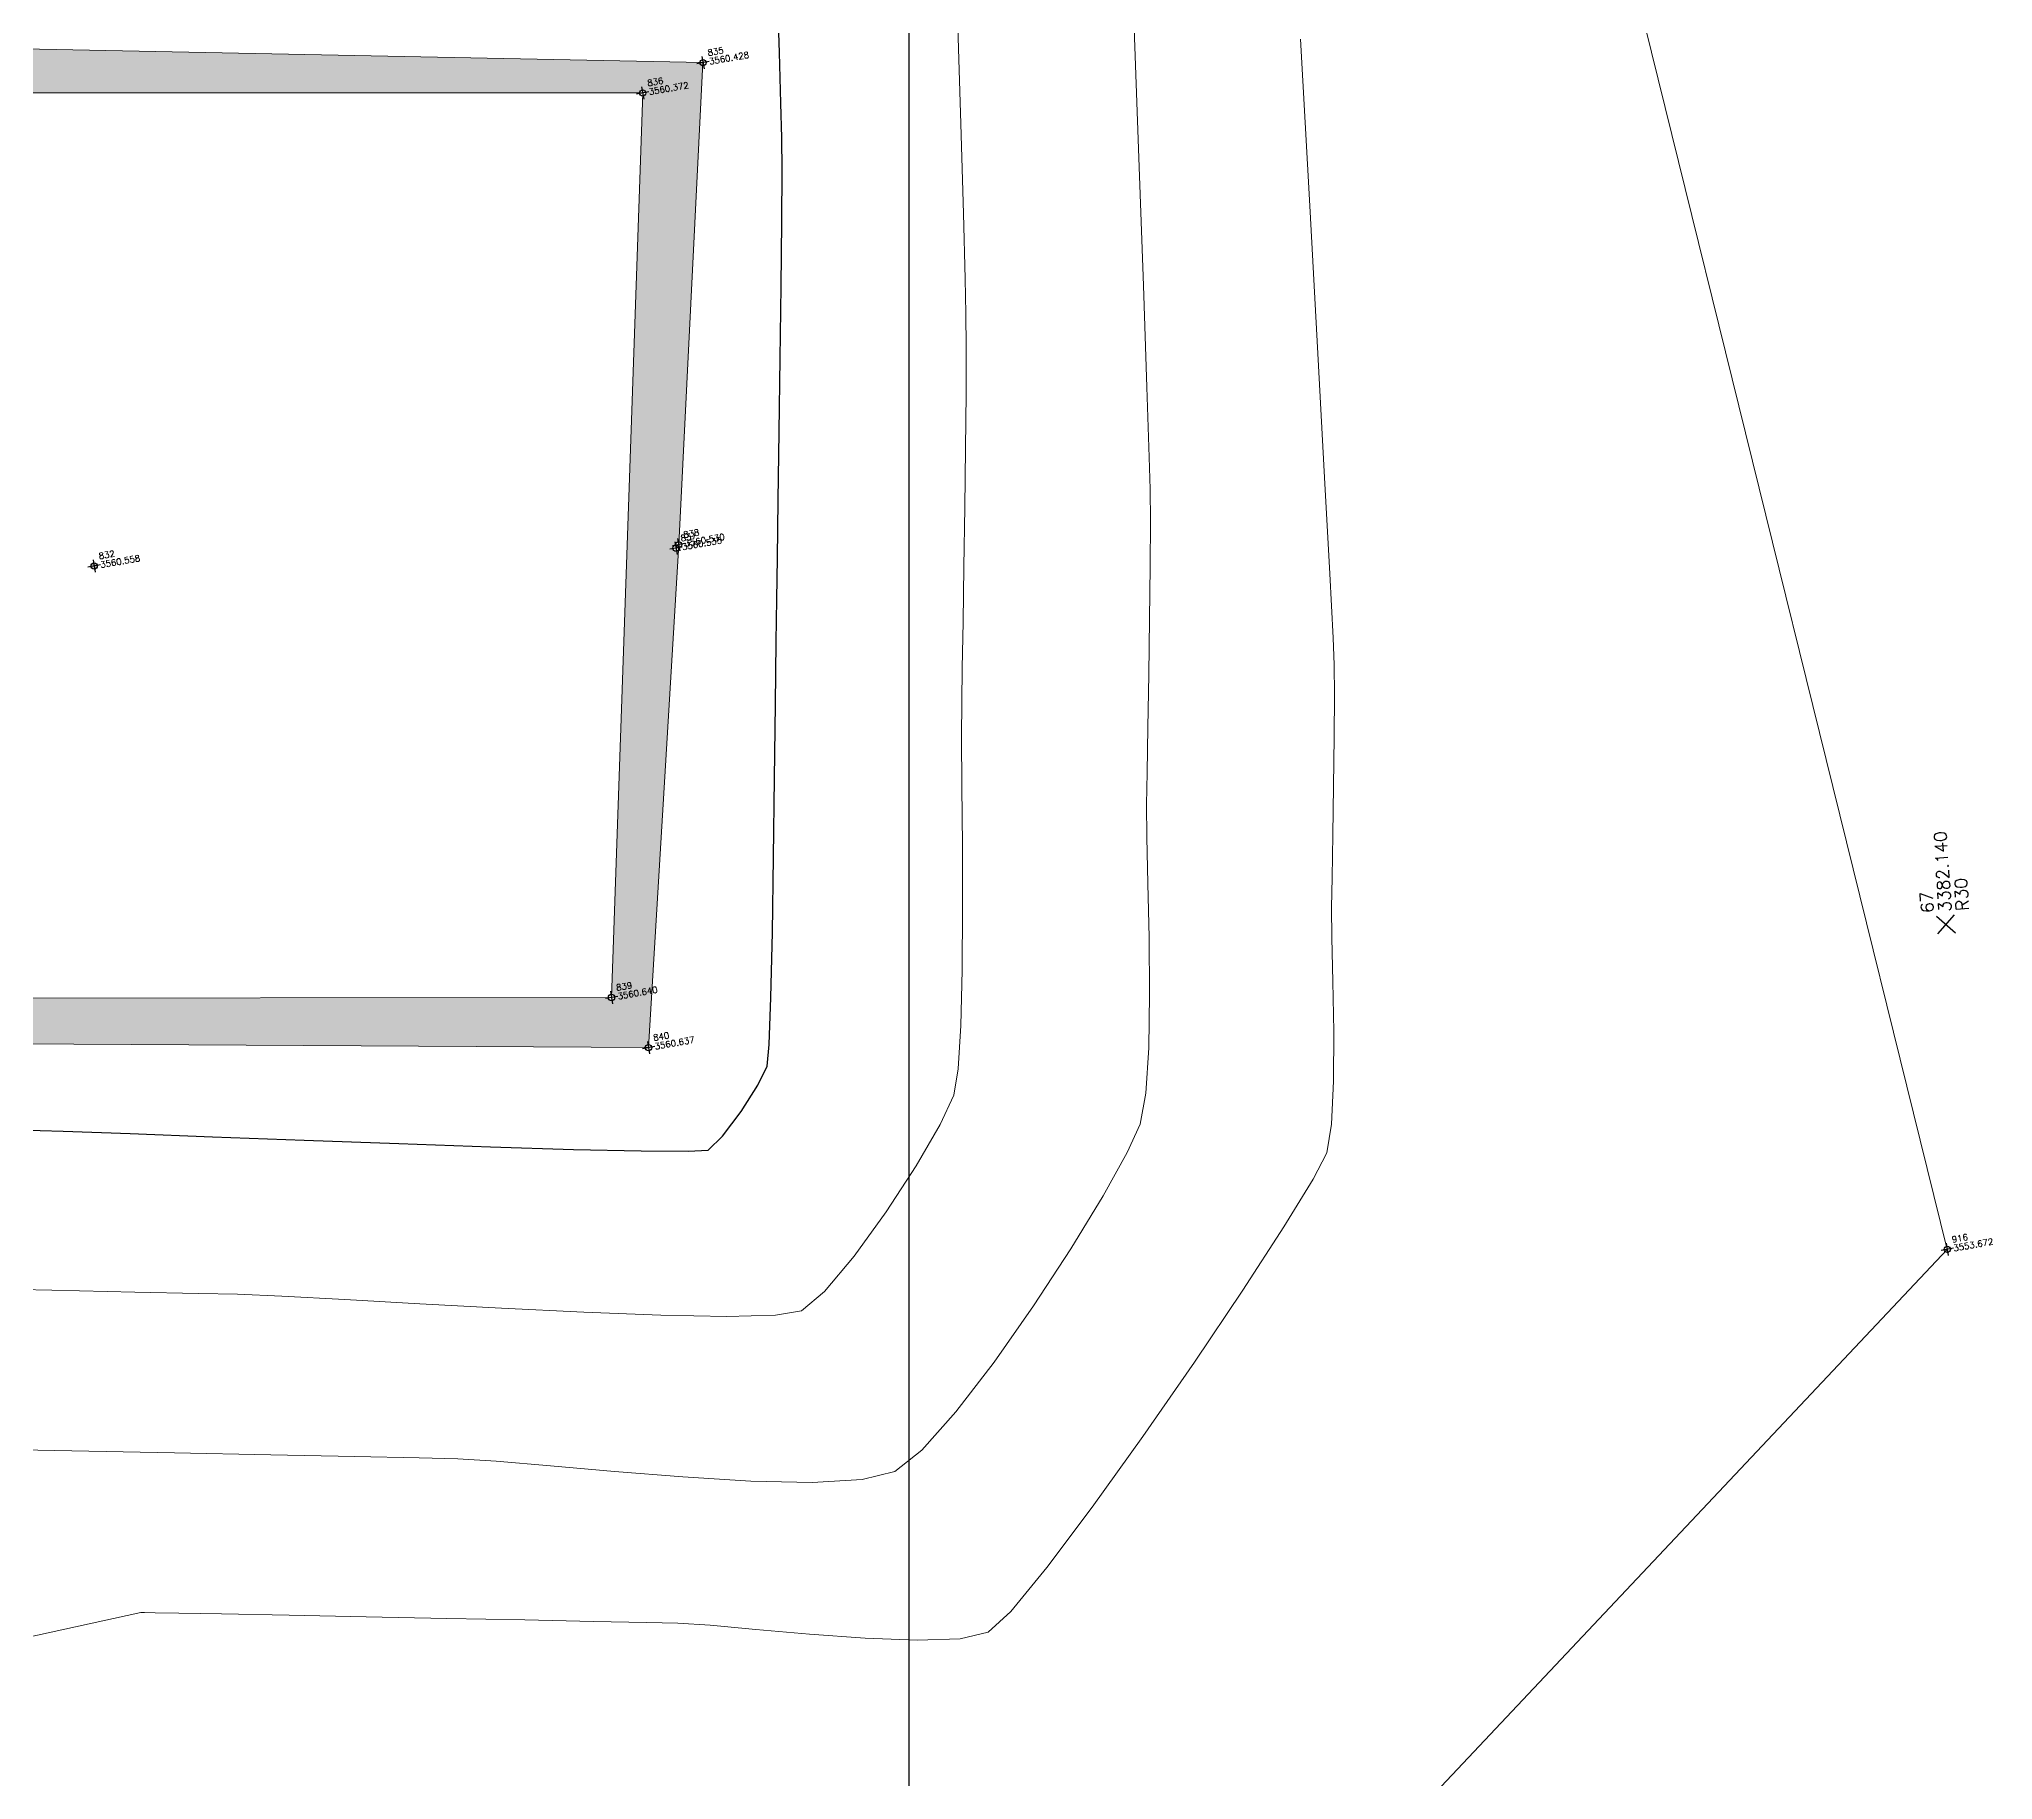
# Model space of a CAD drawing. Header units: millimetres. Extents: x 736950 to 740938, y 8500595 to 8502163.
# Drawn here: x 738286.14 to 738317.27, y 8501155.41 to 8501183.13 of the extents above; entities that cross this region are included whole.
import ezdxf

# ---------------------------------------------------------------- set-up
doc = ezdxf.new("R2010")
doc.units = ezdxf.units.MM
for name, color, linetype, lineweight in [('CONT-MJR', 80, 'Continuous', 30), ('CONT-MNR', 96, 'Continuous', 15), ('otros', 4, 'Continuous', 5), ('pista', 251, 'Continuous', 5)]:
    doc.layers.add(name, color=color, linetype=linetype, lineweight=lineweight)
doc.layers.add('Cuadricula Coordenadas', color=5, linetype='Continuous')
doc.styles.add('5mm', font='arial.ttf', dxfattribs={"height": 3})
doc.styles.get("Standard").update_dxf_attribs({"font": 'simplex.shx'})

msp = doc.modelspace()

# ---------------------------------------------------------------- hatches: boundary and pattern name
at = {"layer": 'pista'}
h = msp.add_hatch(dxfattribs=at)
h.set_pattern_fill('AR-CONC', color=256, scale=0.1, angle=9.94991650582834, style=0)
h.set_pattern_definition([(59.94991650582833, (1479841.21072825, -18.49207214638591), (0.7173147616177996, 0.06212513786334364), [0.07500000000000001, -0.8250000000000001]), (4.949916505828331, (1479841.21072825, -18.49207214638591), (-0.2666336227691331, 0.7169040729334506), [0.06, -0.66]), (110.4013165058283, (1479841.270504478, -18.48689504899085), (0.4506817424667108, 0.7790288530571421), [0.06374018999999999, -0.7011421119999998]), (56.13411650582835, (1479841.176170796, -18.29508031532168), (1.07978843215245, 0.02137619624183779), [0.1124999999999999, -1.237499999999998]), (106.5855165058283, (1479841.266153166, -18.29329902119935), (0.752289432321798, 1.120964142855684), [0.09561028799999993, -1.051712999999999]), (1.134116505828333, (1479841.176170796, -18.29508031532168), (0.7522885572049924, 1.12096473051034), [0.09000000000000001, -0.9900000000000001]), (30.94991650582834, (1479841.283306076, -18.32704954408109), (0.6574964912282043, -0.293425227292985), [0.07500000000000001, -0.8250000000000001]), (335.9499165058284, (1479841.283306076, -18.32704954408109), (0.1143589702920628, 0.7562849757157031), [0.06, -0.66]), (81.40131650582836, (1479841.338097435, -18.35150168277323), (0.7718558160208798, 0.4628591428967336), [0.06374019000000002, -0.701142112]), (47.44991650582834, (1479841.21072825, -18.49207214638591), (-0.04554285905854174, 0.3299879209740469), [0, -0.652, 0, -0.67, 0, -0.6625000000000001]), (17.44991650582834, (1479841.21072825, -18.49207214638591), (0.1909634295804004, 0.4339344980096552), [0, -0.3819999999999997, 0, -0.6369999999999993, 0, -0.2524999999999997]), (337.4499165058283, (1479840.991082356, -18.53060370869935), (0.5296904964497462, 0.07002209344786473), [0, -0.25, 0, -0.7799999999999999, 0, -1.035]), (327.4499165058284, (1479840.892586439, -18.5478824339807), (0.557117696670718, 0.1993664657265957), [0, -0.325, 0, -0.518, 0, -0.735])])
h.paths.add_polyline_path([(738284.6109174069, 8501183.004179971, -0.9073771424439933), (738284.5116798828, 8501182.996562041, -0.03778766445812268), (738284.5109405869, 8501183.004072499), (738283.9333681524, 8501182.991028674, -0.9271765226165122), (738283.8341329398, 8501182.981260404, -0.4520928505703445), (738283.8810775533, 8501183.039846687), (738283.8679425054, 8501183.324673828, -0.3773223890139547), (738283.8163912022, 8501183.365981381, -0.04908626364817738), (738283.8156518487, 8501183.37574709), (738278.1869456196, 8501183.502576469, -0.3520052857541533), (738278.1456318415, 8501183.45549268), (738278.199094187, 8501183.150735116), (738277.4170427516, 8501183.14276122, -0.9214353480249982), (738277.3177973921, 8501183.133612076, -0.04261868429522234), (738277.3170456205, 8501183.142087081), (738265.2672022469, 8501183.102476913, -0.4419614307767507), (738265.2126830742, 8501183.052517228), (738264.5283384793, 8501175.512392357, -0.3387931184679318), (738264.573066995, 8501175.471236393, -0.486849289423172), (738264.5204300327, 8501175.412712015), (738263.9663195601, 8501167.256389134, -0.3451262395650665), (738264.0121785146, 8501167.215143483, -0.04425578873648772), (738264.0129302924, 8501167.206341675), (738283.8916427856, 8501167.141757363, -0.915239575133387), (738283.9908904801, 8501167.150234282, -0.04496924407020542), (738283.9916415926, 8501167.141290067), (738295.7992891411, 8501167.069297355, -0.4300424214539171), (738295.8522782363, 8501167.11890302), (738296.3239514121, 8501174.992234437, -0.6409474183817956), (738296.236077379, 8501175.015344504, -0.4321254672563369), (738296.2796926561, 8501175.073665585, -0.4697793551392366), (738296.3317547692, 8501175.13035607), (738296.7141564585, 8501182.706887847, -0.3500025761121859), (738296.6674288851, 8501182.74818492, -0.04856033147103091), (738296.6666872777, 8501182.757845715)])
h.paths.add_polyline_path([(738284.2121058892, 8501182.285098463, -0.04350558478775747), (738284.2128579292, 8501182.276446406), (738295.7057329573, 8501182.273528745, -0.9166164813304881), (738295.804980914, 8501182.282155417, -0.4765612545738888), (738295.7540117699, 8501182.223545687), (738295.2612373917, 8501167.917061849, -0.3544984908520335), (738295.3087641643, 8501167.875730846, -1), (738295.2102682475, 8501167.858452119, -0.04316440457768513), (738295.2095162367, 8501167.867036069), (738284.1152893563, 8501167.854740407, -0.9172433347064233), (738284.0160414288, 8501167.846045628, -0.04539249501870081), (738284.0152909028, 8501167.855074318), (738264.6757459088, 8501168.005667042, -0.9131570402632543), (738264.5764994661, 8501167.997417007, -0.4865015188276046), (738264.6290803201, 8501168.055945164), (738265.1166263304, 8501175.353828063, -0.3454409408108431), (738265.0707112678, 8501175.395077493, -0.5113582602255807), (738265.1272489687, 8501175.4531826), (738266.1254460074, 8501182.226612043, -0.3233129798814942), (738266.0834877916, 8501182.267438421, -1), (738266.1819837082, 8501182.284717148, -0.04281453786618431), (738266.1827355929, 8501182.276203044), (738278.1835035697, 8501182.306267085, -0.917886571851021), (738278.2827513712, 8501182.315031707, -0.04470652183772439), (738278.2835027758, 8501182.30613993), (738284.1128585679, 8501182.276711512, -0.9144132667023064)], flags=16)
h.paths.add_polyline_path([(738287.0671782555, 8501174.749070477, -1), (738286.9686823388, 8501174.73179175, -1)], flags=0)

# ---------------------------------------------------------------- linework, layer by layer
at = {"linetype": 'Continuous'}
for p, q in [((738316.3670665462, 8501169.1638884), (738316.6671602901, 8501168.89951097)), ((738316.6493021315, 8501169.181746557), (738316.3849247046, 8501168.881652815))]:
    msp.add_line(p, q, dxfattribs=at)
at = {"linetype": 'Continuous', "extrusion": (-0.172787269436437, 0.9849591664230046, 0)}
for points, elevation in [([(-2196088.374162654, 0), (-2196088.174162654, 0)], 8245749.608062788), ([(-2196087.344162655, 0), (-2196087.144162655, 0)], 8245749.298062788), ([(-2196086.613162655, 0), (-2196086.413162654, 0)], 8245742.066062787), ([(-2196086.666162655, 0), (-2196086.466162654, 0)], 8245742.114062787), ([(-2196077.436162655, 0), (-2196077.236162656, 0)], 8245743.388062787), ([(-2196084.366162655, 0), (-2196084.166162654, 0)], 8245735.194062788), ([(-2196084.809162655, 0), (-2196084.609162654, 0)], 8245734.306062788), ([(-2196104.631162654, 0), (-2196104.431162655, 0)], 8245727.566062789)]:
    msp.add_lwpolyline(points, dxfattribs=dict(at, elevation=elevation))
at = {"linetype": 'Continuous', "extrusion": (0.9849591664230046, 0.172787269436437, 0)}
for points, elevation in [([(8245749.708062787, 0), (8245749.508062787, 0)], 2196088.274162654), ([(8245749.398062784, 0), (8245749.198062786, 0)], 2196087.244162655), ([(8245742.166062788, 0), (8245741.966062789, 0)], 2196086.513162654), ([(8245742.214062789, 0), (8245742.014062789, 0)], 2196086.566162654), ([(8245743.488062787, 0), (8245743.288062788, 0)], 2196077.336162655), ([(8245735.294062789, 0), (8245735.094062789, 0)], 2196084.266162655), ([(8245734.406062787, 0), (8245734.206062789, 0)], 2196084.709162654), ([(8245727.666062787, 0), (8245727.466062787, 0)], 2196104.531162655)]:
    msp.add_lwpolyline(points, dxfattribs=dict(at, elevation=elevation))
at = {"linetype": 'Continuous'}
for centre in [(738296.7166768435, 8501182.756824283), (738295.7557329556, 8501182.273516053), (738296.2853253373, 8501175.023983868), (738296.3292343842, 8501175.080419634), (738287.0179302972, 8501174.740431113), (738295.2595162059, 8501167.867091483), (738295.8492882119, 8501167.068992503), (738316.5377350048, 8501163.855356976)]:
    msp.add_circle(centre, 0.05, dxfattribs=at)
at = {"layer": 'CONT-MJR', "elevation": 3560}
for points in [[(738297.9350729842, 8501182.918258108), (738297.9022215864, 8501183.863403179)], [(738297.9723625592, 8501181.559395652), (738297.9584460636, 8501182.10902215)], [(738297.9758606702, 8501181.04361305), (738297.9723625592, 8501181.559395652)], [(738297.961408331, 8501179.19072254), (738297.9715604967, 8501180.22230183)], [(738297.9313331896, 8501176.877801947), (738297.9473504646, 8501178.044135729)], [(738297.9012055799, 8501174.866935678), (738297.9153027973, 8501175.786981748)], [(738297.8909878293, 8501174.212924287), (738297.9012055799, 8501174.866935678)], [(738297.7985340776, 8501167.865185784), (738297.8215145798, 8501168.90051256)], [(738297.0287908387, 8501165.658118498), (738297.3224418542, 8501166.050464282)], [(738285.7908538954, 8501165.761028714), (738286.5227342801, 8501165.73826847)], [(738287.5928144612, 8501165.699658422), (738288.904994823, 8501165.65034747)], [(738296.7966945338, 8501165.438053727), (738297.0287908387, 8501165.658118498)], [(738290.3631757469, 8501165.595484525), (738291.8712576162, 8501165.540218491)], [(738291.8712576162, 8501165.540218491), (738293.3331408133, 8501165.489698276)], [(738294.652725721, 8501165.449072786), (738295.7339127217, 8501165.423490927)], [(738295.7339127217, 8501165.423490927), (738296.4806021983, 8501165.418101605)]]:
    msp.add_lwpolyline(points, dxfattribs=at)
at = {"layer": 'CONT-MJR', "extrusion": (0.9995831498990458, 0.02887085793497893, 0), "elevation": 983426.619816515}
msp.add_lwpolyline([(8476323.094929794, 3560), (8476323.904503224, 3560)], dxfattribs=at)
at = {"layer": 'CONT-MJR', "extrusion": (0.9999862937856712, -0.005235670042822188, 0), "elevation": 693778.4776717228}
msp.add_lwpolyline([(8504929.187876033, 3560.000000000006), (8504930.009198513, 3560.000000000006)], dxfattribs=at)
at = {"layer": 'CONT-MJR', "extrusion": (0.9999248470592317, -0.01225969957104342, 0), "elevation": 634020.5732675039}
msp.add_lwpolyline([(8509590.466634152, 3560.00000000001), (8509591.613307144, 3560.00000000001)], dxfattribs=at)
at = {"layer": 'CONT-MJR', "extrusion": (0.9998920353395043, -0.01469413708332432, 0), "elevation": 613300.7628356805}
msp.add_lwpolyline([(8511106.611199891, 3560), (8511107.702137867, 3560)], dxfattribs=at)
at = {"layer": 'CONT-MJR', "extrusion": (0.9999188104401702, -0.01274254793655408, 0), "elevation": 629911.3289818523}
msp.add_lwpolyline([(8509891.119205374, 3560.000000000013), (8509891.802599283, 3560.000000000013)], dxfattribs=at)
at = {"layer": 'CONT-MJR', "extrusion": (0.9999380865628925, -0.01112758019253968, 0), "elevation": 643654.6815389867}
msp.add_lwpolyline([(8508861.669458145, 3560.000000000013), (8508862.661604254, 3560.000000000013)], dxfattribs=at)
at = {"layer": 'CONT-MJR', "extrusion": (0.9999334491301265, -0.01153678077839085, 0), "elevation": 640172.5729494803}
msp.add_lwpolyline([(8509123.176028233, 3560.000000000004), (8509124.357763521, 3560.000000000004)], dxfattribs=at)
at = {"layer": 'CONT-MJR', "extrusion": (0.9999133043947709, -0.0131675242293392, 0), "elevation": 626294.4706205917}
msp.add_lwpolyline([(8510154.644414328, 3560), (8510155.89657719, 3560)], dxfattribs=at)
at = {"layer": 'CONT-MJR', "extrusion": (0.9998673147764883, -0.01628965443633462, 0), "elevation": 599718.7566088502}
msp.add_lwpolyline([(8512067.537400462, 3560.000000000013), (8512068.74083783, 3560.000000000013)], dxfattribs=at)
at = {"layer": 'CONT-MJR', "extrusion": (0.9993677440254843, -0.03555435558991758, 0), "elevation": 435577.4601315871}
msp.add_lwpolyline([(8522041.904798074, 3560.00000000001), (8522042.653473007, 3560.00000000001)], dxfattribs=at)
at = {"layer": 'CONT-MJR', "extrusion": (0.9960400107071498, -0.08890611379708871, 0), "elevation": -20431.61046696315}
msp.add_lwpolyline([(8533141.428688884, 3560.000000000004), (8533141.771950275, 3560.000000000004)], dxfattribs=at)
at = {"layer": 'CONT-MJR', "extrusion": (0.8945537775514331, -0.4469603327684252, 0), "elevation": -3139237.297185866}
msp.add_lwpolyline([(7934740.316341177, 3560.00000000001), (7934740.656421608, 3560.00000000001)], dxfattribs=at)
at = {"layer": 'CONT-MJR', "extrusion": (0.8441819612370416, -0.5360567286416448, 0), "elevation": -3933849.981016278}
msp.add_lwpolyline([(7572300.276715767, 3560.000000000004), (7572300.77470983, 3560.000000000004)], dxfattribs=at)
at = {"layer": 'CONT-MJR', "extrusion": (-0.03605798925567832, -0.9993496992598924, 0), "elevation": -8522258.551401455}
msp.add_lwpolyline([(431271.4716109089, 3560), (431272.5423874171, 3560)], dxfattribs=at)
at = {"layer": 'CONT-MJR', "extrusion": (-0.03759763506039626, -0.9992929589654204, 0), "elevation": -8522912.894210054}
msp.add_lwpolyline([(418143.1807338768, 3560.000000000003), (418144.6399465237, 3560.000000000003)], dxfattribs=at)
at = {"layer": 'CONT-MJR', "extrusion": (-0.03077198864841005, -0.9995264302231444, 0), "elevation": -8519858.348720917}
msp.add_lwpolyline([(476345.931784534, 3560.000000000012), (476347.2519946531, 3560.000000000012)], dxfattribs=at)
at = {"layer": 'CONT-MJR', "extrusion": (0.06299580853902073, -0.9980137915412367, 0), "elevation": -8437770.747701779}
msp.add_lwpolyline([(1272367.858924624, 3560.000000000003), (1272368.175646035, 3560.000000000003)], dxfattribs=at)
at = {"layer": 'CONT-MNR'}
for points, elevation in [([(738237.9203159007, 8501195.107124157), (738240.6311984903, 8501179.653968006), (738242.4158922764, 8501169.48047253), (738245.3850561425, 8501164.8108162), (738246.6959850744, 8501157.33797707), (738248.7942507898, 8501154.037997609), (738268.5672800937, 8501149.636285506), (738272.0708061758, 8501154.630542077), (738287.7614171004, 8501158.073924862)], 3557), ([(738303.6610971551, 8501181.241108498), (738303.5724584899, 8501183.596092517)], 3558), ([(738306.3840404989, 8501180.476538142), (738306.2375923648, 8501183.132116392)], 3557), ([(738300.9116205218, 8501178.2258024), (738300.9062077577, 8501178.761665147)], 3559), ([(738300.9007613146, 8501176.611816209), (738300.9091580871, 8501177.486596964)], 3559), ([(738303.8248266397, 8501176.47436103), (738303.7888676325, 8501177.586516384)], 3558), ([(738303.8445189479, 8501175.451694919), (738303.8400529564, 8501175.963934638)], 3558), ([(738306.7009375601, 8501174.614259383), (738306.6193395627, 8501176.14696791)], 3557), ([(738300.8466480536, 8501173.11228739), (738300.8593735731, 8501173.851695728)], 3559), ([(738303.8189629678, 8501173.010834498), (738303.8316205675, 8501173.892973673)], 3558), ([(738306.7772530947, 8501172.689604634), (738306.7738981547, 8501173.166204132)], 3557), ([(738303.8053042775, 8501172.169737853), (738303.8189629678, 8501173.010834498)], 3558), ([(738300.8421590526, 8501171.229646584), (738300.8365129075, 8501172.019503616)], 3559), ([(738303.7929978819, 8501171.45185492), (738303.8053042775, 8501172.169737853)], 3558), ([(738303.7843971676, 8501170.939356873), (738303.7929978819, 8501171.45185492)], 3558), ([(738303.805226361, 8501169.684191106), (738303.788507776, 8501170.41967846)], 3558), ([(738306.7391434757, 8501169.779397978), (738306.7506530428, 8501170.456849333)], 3557), ([(738306.752054854, 8501168.123730117), (738306.7359669049, 8501168.818404911)], 3557), ([(738306.7655553985, 8501167.326094946), (738306.752054854, 8501168.123730117)], 3557), ([(738301.9813158297, 8501162.954743065), (738302.5762929254, 8501163.865268061)], 3558), ([(738287.6662897731, 8501163.176741375), (738288.6785352776, 8501163.155391356)], 3559), ([(738288.6785352776, 8501163.155391356), (738289.2997939502, 8501163.141358444)], 3559), ([(738289.2997939502, 8501163.141358444), (738290.0087889382, 8501163.112244206)], 3559), ([(738290.0087889382, 8501163.112244206), (738291.009295313, 8501163.05828383)], 3559), ([(738291.009295313, 8501163.05828383), (738292.2073705738, 8501162.990106372)], 3559), ([(738296.0475846499, 8501162.80656211), (738297.0965104336, 8501162.78780692)], 3559), ([(738300.2006767365, 8501160.657578444), (738300.7446912506, 8501161.26668634)], 3558), ([(738285.0394881696, 8501160.679430863), (738286.6635845194, 8501160.64729833)], 3558), ([(738302.9184544234, 8501159.749532532), (738303.7243545158, 8501160.874873921)], 3557), ([(738288.2970056115, 8501160.614806797), (738289.8339912761, 8501160.58397814)], 3558), ([(738292.1956156425, 8501160.535396956), (738292.8087340046, 8501160.521688178)], 3558), ([(738294.284931487, 8501160.410231985), (738295.305015187, 8501160.318665791)], 3558), ([(738295.305015187, 8501160.318665791), (738296.3979555079, 8501160.230371298)], 3558), ([(738297.4774024351, 8501160.165721327), (738298.4570059554, 8501160.145088697)], 3558), ([(738298.4570059554, 8501160.145088697), (738299.2504160546, 8501160.18884623)], 3558), ([(738299.2504160546, 8501160.18884623), (738299.7712827186, 8501160.31736675)], 3558), ([(738301.6189881957, 8501158.089063218), (738302.1944731915, 8501158.787080968)], 3557), ([(738287.7614171004, 8501158.073924862), (738287.8210607909, 8501158.07273242)], 3557), ([(738287.8210607909, 8501158.07273242), (738287.9918821307, 8501158.069345033)], 3557), ([(738288.3648993443, 8501158.061987756), (738289.046515539, 8501158.048573334)], 3557), ([(738292.6386170492, 8501157.97760616), (738293.8781821806, 8501157.95283527)], 3557), ([(738293.8781821806, 8501157.95283527), (738294.9714894593, 8501157.93070213)], 3557), ([(738294.9714894593, 8501157.93070213), (738295.8181247854, 8501157.913123945)], 3557), ([(738296.3176740594, 8501157.90201791), (738296.8313814045, 8501157.869018864)], 3557), ([(738297.5599460771, 8501157.803329606), (738298.4128808619, 8501157.727021364)], 3557), ([(738299.2996985435, 8501157.662165375), (738300.1299119055, 8501157.630832875)], 3557), ([(738300.8130337336, 8501157.65509509), (738301.2585768112, 8501157.75702326)], 3557)]:
    msp.add_lwpolyline(points, dxfattribs=dict(at, elevation=elevation))
at = {"layer": 'CONT-MNR', "extrusion": (0.9994949858668334, 0.03177692916344579, 0), "elevation": 1008069.422129311}
msp.add_lwpolyline([(8473427.631553372, 3559.00000000001), (8473429.345438574, 3559.00000000001)], dxfattribs=at)
at = {"layer": 'CONT-MNR', "extrusion": (0.9995802426108302, 0.02897134070204541, 0), "elevation": 984281.5497392511}
msp.add_lwpolyline([(8476222.355033541, 3559.000000000013), (8476223.782902807, 3559.000000000013)], dxfattribs=at)
at = {"layer": 'CONT-MNR', "extrusion": (0.9993627348730851, 0.03569487564045701, 0), "elevation": 1041281.773119219}
msp.add_lwpolyline([(8469408.041666742, 3558.000000000004), (8469410.077398209, 3558.000000000004)], dxfattribs=at)
at = {"layer": 'CONT-MNR', "extrusion": (0.9996426634198095, 0.02673098335171645, 0), "elevation": 965281.9531835013}
msp.add_lwpolyline([(8478406.022656124, 3559.00000000001), (8478407.063357232, 3559.00000000001)], dxfattribs=at)
at = {"layer": 'CONT-MNR', "extrusion": (0.9985117619367435, 0.05453678826242357, 0), "elevation": 1200834.688007035}
msp.add_lwpolyline([(8448261.481795618, 3557.000000000009), (8448263.837231139, 3557.000000000009)], dxfattribs=at)
at = {"layer": 'CONT-MNR', "extrusion": (0.9996870988945323, 0.02501408211055989, 0), "elevation": 950719.0746188785}
msp.add_lwpolyline([(8480050.813942676, 3559.00000000001), (8480051.366313135, 3559.00000000001)], dxfattribs=at)
at = {"layer": 'CONT-MNR', "extrusion": (0.9994220831389495, 0.03399264235394056, 0), "elevation": 1026854.599945257}
msp.add_lwpolyline([(8471167.716006827, 3558.000000000013), (8471169.337101633, 3558.000000000013)], dxfattribs=at)
at = {"layer": 'CONT-MNR', "extrusion": (0.9999944516286213, -0.00333117276242384, 0), "elevation": 709977.9218985715}
msp.add_lwpolyline([(8503589.726786178, 3559.00000000001), (8503590.465995712, 3559.00000000001)], dxfattribs=at)
at = {"layer": 'CONT-MNR', "extrusion": (0.9985438591767606, 0.05394591087730156, 0), "elevation": 1195835.231707647}
msp.add_lwpolyline([(8448968.61424775, 3557), (8448970.594771834, 3557)], dxfattribs=at)
at = {"layer": 'CONT-MNR', "extrusion": (0.999913616775701, -0.01314378128761409, 0), "elevation": 626499.5178759121}
msp.add_lwpolyline([(8510145.375664067, 3559), (8510146.318334201, 3559)], dxfattribs=at)
at = {"layer": 'CONT-MNR', "extrusion": (0.9995553648993041, 0.02981731881003094, 0), "elevation": 991457.8382275022}
msp.add_lwpolyline([(8475381.80172636, 3558.000000000004), (8475382.312379807, 3558.000000000004)], dxfattribs=at)
at = {"layer": 'CONT-MNR', "extrusion": (0.9998826404203617, -0.01532009745418964, 0), "elevation": 607975.4019614077}
msp.add_lwpolyline([(8511487.87364497, 3559.000000000013), (8511488.816384898, 3559.000000000013)], dxfattribs=at)
at = {"layer": 'CONT-MNR', "extrusion": (0.999987453482325, -0.005009279183162463, 0), "elevation": 695709.8201541262}
msp.add_lwpolyline([(8504766.443906343, 3558.000000000004), (8504767.161626058, 3558.000000000004)], dxfattribs=at)
at = {"layer": 'CONT-MNR', "extrusion": (0.9998616552973771, -0.0166334081290942, 0), "elevation": 596795.225109098}
msp.add_lwpolyline([(8512278.218843289, 3559), (8512279.093866838, 3559)], dxfattribs=at)
at = {"layer": 'CONT-MNR', "extrusion": (0.9999388234886742, -0.01106116088329115, 0), "elevation": 644225.8126408346}
msp.add_lwpolyline([(8508820.318275033, 3558.00000000001), (8508821.159337018, 3558.00000000001)], dxfattribs=at)
at = {"layer": 'CONT-MNR', "extrusion": (0.9986590060876621, 0.05177054722525926, 0), "elevation": 1177427.097983855}
msp.add_lwpolyline([(8451551.030425353, 3557), (8451552.048926326, 3557)], dxfattribs=at)
at = {"layer": 'CONT-MNR', "extrusion": (0.9988996084214908, 0.04689959803018079, 0), "elevation": 1136195.951621736}
msp.add_lwpolyline([(8457192.25592582, 3557.000000000013), (8457192.687320603, 3557.000000000013)], dxfattribs=at)
at = {"layer": 'CONT-MNR', "extrusion": (0.9998605248912175, -0.01670122044220426, 0), "elevation": 596217.9058915018}
msp.add_lwpolyline([(8512317.399213709, 3559), (8512317.935435308, 3559)], dxfattribs=at)
at = {"layer": 'CONT-MNR', "extrusion": (0.9999977546329208, -0.002119134048758187, 0), "elevation": 720284.0556756345}
msp.add_lwpolyline([(8502717.489692718, 3559.000000000004), (8502718.04633093, 3559.000000000004)], dxfattribs=at)
at = {"layer": 'CONT-MNR', "extrusion": (0.9999762148109701, -0.00689708723483648, 0), "elevation": 679655.886848223}
msp.add_lwpolyline([(8506061.976521747, 3557.000000000009), (8506062.653854024, 3557.000000000009)], dxfattribs=at)
at = {"layer": 'CONT-MNR', "extrusion": (0.9999202146387612, -0.01263187859242601, 0), "elevation": 630862.0937563617}
msp.add_lwpolyline([(8509819.16696464, 3557.00000000001), (8509819.94472373, 3557.00000000001)], dxfattribs=at)
at = {"layer": 'CONT-MNR', "extrusion": (0.9999723726677107, 0.00743329679947799, 0), "elevation": 801472.1737695042}
msp.add_lwpolyline([(8495447.4168741, 3559.000000000004), (8495448.355677107, 3559.000000000004)], dxfattribs=at)
at = {"layer": 'CONT-MNR', "extrusion": (0.9999687181469449, 0.007909660394485873, 0), "elevation": 805522.0639724602}
msp.add_lwpolyline([(8495064.755079545, 3558.00000000001), (8495065.274774216, 3558.00000000001)], dxfattribs=at)
at = {"layer": 'CONT-MNR', "extrusion": (0.9998789210428136, -0.01556095287118153, 0), "elevation": 605931.044412677}
msp.add_lwpolyline([(8511629.90054695, 3557.000000000013), (8511630.678383231, 3557.000000000013)], dxfattribs=at)
at = {"layer": 'CONT-MNR', "extrusion": (0.9999960586034441, 0.002807628461421019, 0), "elevation": 762166.0668650625}
msp.add_lwpolyline([(8499062.906508036, 3559.00000000001), (8499063.90990908, 3559.00000000001)], dxfattribs=at)
at = {"layer": 'CONT-MNR', "extrusion": (0.9997822669786514, 0.02086668720781951, 0), "elevation": 915534.3008087904}
msp.add_lwpolyline([(8483911.880854668, 3558.000000000013), (8483912.744262783, 3558.000000000013)], dxfattribs=at)
at = {"layer": 'CONT-MNR', "extrusion": (0.9998578166178232, -0.01686257833901969, 0), "elevation": 594850.1228158156}
msp.add_lwpolyline([(8512410.33266071, 3557.000000000012), (8512410.809553325, 3557.000000000012)], dxfattribs=at)
at = {"layer": 'CONT-MNR', "extrusion": (0.999975844732452, -0.006950536067040021, 0), "elevation": 679195.3343554325}
msp.add_lwpolyline([(8506094.542412804, 3559.000000000012), (8506095.526153654, 3559.000000000012)], dxfattribs=at)
at = {"layer": 'CONT-MNR', "extrusion": (0.9999495196480221, 0.01004779357320837, 0), "elevation": 823687.4554013341}
msp.add_lwpolyline([(8493321.322734034, 3557), (8493321.806926733, 3557)], dxfattribs=at)
at = {"layer": 'CONT-MNR', "extrusion": (0.9999607057236067, 0.008864931401125877, 0), "elevation": 813637.0905556339}
msp.add_lwpolyline([(8494288.858035266, 3558.000000000012), (8494289.760947442, 3558.000000000012)], dxfattribs=at)
at = {"layer": 'CONT-MNR', "extrusion": (0.9996878654526967, -0.0249834278398908, 0), "elevation": 525682.0710454029}
msp.add_lwpolyline([(8516959.201311665, 3559.000000000003), (8516960.081323406, 3559.000000000003)], dxfattribs=at)
at = {"layer": 'CONT-MNR', "extrusion": (0.9998785515918767, -0.01558467409126554, 0), "elevation": 605726.234023445}
msp.add_lwpolyline([(8511640.8348129, 3558), (8511641.689373773, 3558)], dxfattribs=at)
at = {"layer": 'CONT-MNR', "extrusion": (0.9981051230181364, -0.06153180807477418, 0), "elevation": 213809.6315497375}
msp.add_lwpolyline([(8530487.049328184, 3559.000000000002), (8530487.7420979, 3559.000000000002)], dxfattribs=at)
at = {"layer": 'CONT-MNR', "extrusion": (0.9999933272327431, -0.003653147955947178, 0), "elevation": 707245.8169656992}
msp.add_lwpolyline([(8503806.950580748, 3557.000000000013), (8503807.74363543, 3557.000000000013)], dxfattribs=at)
at = {"layer": 'CONT-MNR', "extrusion": (0.9979581876140813, -0.06387061745449324, 0), "elevation": 193821.5506107016}
msp.add_lwpolyline([(8530964.476721799, 3558), (8530965.196152048, 3558)], dxfattribs=at)
at = {"layer": 'CONT-MNR', "extrusion": (0.9867922259911409, -0.1619910575416095, 0), "elevation": -648563.5187005876}
msp.add_lwpolyline([(8508482.943280205, 3559), (8508483.36776361, 3559)], dxfattribs=at)
at = {"layer": 'CONT-MNR', "extrusion": (0.9082552484205008, -0.418416543311345, 0), "elevation": -2886463.126734843}
msp.add_lwpolyline([(8030145.63665754, 3559.000000000013), (8030146.15383056, 3559.000000000013)], dxfattribs=at)
at = {"layer": 'CONT-MNR', "extrusion": (0.9838046409897576, -0.1792440469500012, 0), "elevation": -797436.7822613361}
msp.add_lwpolyline([(8495822.95915829, 3558.000000000003), (8495823.460669788, 3558.000000000003)], dxfattribs=at)
at = {"layer": 'CONT-MNR', "extrusion": (0.9988202162859016, -0.04856104960341137, 0), "elevation": 324610.1506655737}
msp.add_lwpolyline([(8526989.264821295, 3557.00000000001), (8526989.946543025, 3557.00000000001)], dxfattribs=at)
at = {"layer": 'CONT-MNR', "extrusion": (0.8650115869631038, -0.5017518853174074, 0), "elevation": -3626837.506466084}
msp.add_lwpolyline([(7724049.863283364, 3559), (7724050.623191224, 3559)], dxfattribs=at)
at = {"layer": 'CONT-MNR', "extrusion": (0.910206423382641, -0.4141548826622481, 0), "elevation": -2848790.592204661}
msp.add_lwpolyline([(8043587.340989446, 3558), (8043587.839815674, 3558)], dxfattribs=at)
at = {"layer": 'CONT-MNR', "extrusion": (0.9863070387005037, -0.1649194512780201, 0), "elevation": -673810.4834782112}
msp.add_lwpolyline([(8506520.390184363, 3557.000000000013), (8506520.857827108, 3557.000000000013)], dxfattribs=at)
at = {"layer": 'CONT-MNR', "extrusion": (0.8734535705506224, -0.4869074450985206, 0), "elevation": -3494406.91760226}
msp.add_lwpolyline([(7784857.939467531, 3558), (7784858.729904668, 3558)], dxfattribs=at)
at = {"layer": 'CONT-MNR', "extrusion": (0.8870548458565297, -0.4616640558267973, 0), "elevation": -3269763.999846198}
msp.add_lwpolyline([(7881849.129341658, 3557.000000000002), (7881849.599020338, 3557.000000000002)], dxfattribs=at)
at = {"layer": 'CONT-MNR', "extrusion": (0.837841448979185, -0.5459136436950993, 0), "elevation": -4022323.625339513}
msp.add_lwpolyline([(7525675.785998896, 3559), (7525676.663385989, 3559)], dxfattribs=at)
at = {"layer": 'CONT-MNR', "extrusion": (0.853540625789815, -0.5210262950430918, 0), "elevation": -3799158.669283533}
msp.add_lwpolyline([(7640763.781449337, 3558), (7640764.768600388, 3558)], dxfattribs=at)
at = {"layer": 'CONT-MNR', "extrusion": (0.8520523993006369, -0.5234565013886331, 0), "elevation": -3820914.305284046}
msp.add_lwpolyline([(7629908.423218464, 3557), (7629909.316896886, 3557)], dxfattribs=at)
at = {"layer": 'CONT-MNR', "extrusion": (0.8097505516826013, -0.5867742700985813, 0), "elevation": -4390426.029210865}
msp.add_lwpolyline([(7317036.965795898, 3559), (7317037.834052949, 3559)], dxfattribs=at)
at = {"layer": 'CONT-MNR', "extrusion": (0.8387841398878692, -0.5444641096275931, 0), "elevation": -4009299.467748246}
msp.add_lwpolyline([(7532621.615803263, 3557), (7532622.81366444, 3557)], dxfattribs=at)
at = {"layer": 'CONT-MNR', "extrusion": (0.7647989734176251, -0.6442689890560827, 0), "elevation": -4912385.760667541}
msp.add_lwpolyline([(6977343.805147082, 3559), (6977344.538947944, 3559)], dxfattribs=at)
at = {"layer": 'CONT-MNR', "extrusion": (-0.02019456378414747, -0.9997960690028582, 0), "elevation": -8514338.923834959}
msp.add_lwpolyline([(566456.948348275, 3559), (566458.5014914819, 3559)], dxfattribs=at)
at = {"layer": 'CONT-MNR', "extrusion": (0.02050374267920957, 0.9997897761710433, 0), "elevation": 8514513.690000614}
msp.add_lwpolyline([(-563825.4753335761, 3559.000000000003), (-563826.7983798169, 3559.000000000003)], dxfattribs=at)
at = {"layer": 'CONT-MNR', "extrusion": (0.6428074715255708, -0.7660277766183825, 0), "elevation": -6037543.244720708}
msp.add_lwpolyline([(6030168.00741294, 3559), (6030168.488936353, 3559)], dxfattribs=at)
at = {"layer": 'CONT-MNR', "extrusion": (0.8301473490346458, -0.5575440600443611, 0), "elevation": -4126870.849591074}
msp.add_lwpolyline([(7468854.463019752, 3557.000000000013), (7468855.844086724, 3557.000000000013)], dxfattribs=at)
at = {"layer": 'CONT-MNR', "extrusion": (0.05504845059414645, 0.9984836844371489, 0), "elevation": 8528914.386463631}
msp.add_lwpolyline([(-269196.8725529491, 3559.000000000003), (-269198.1762313815, 3559.000000000003)], dxfattribs=at)
at = {"layer": 'CONT-MNR', "extrusion": (-0.04929576272424008, -0.9987842248340907, 0), "elevation": -8527222.157227505}
msp.add_lwpolyline([(318324.6000560948, 3559.000000000007), (318325.9130379123, 3559.000000000007)], dxfattribs=at)
at = {"layer": 'CONT-MNR', "extrusion": (-0.03831697361500441, -0.9992656351206055, 0), "elevation": -8523209.121338326}
msp.add_lwpolyline([(412013.8099120836, 3559), (412015.0379408104, 3559)], dxfattribs=at)
at = {"layer": 'CONT-MNR', "extrusion": (0.1673901024827813, -0.9858907412035088, 0), "elevation": -8257633.945177785}
msp.add_lwpolyline([(2150891.55117998, 3559.000000000003), (2150891.967753559, 3559.000000000003)], dxfattribs=at)
at = {"layer": 'CONT-MNR', "extrusion": (0.818878631171293, -0.5739667128074846, 0), "elevation": -4274804.840323679}
msp.add_lwpolyline([(7385180.352959266, 3558), (7385181.445019208, 3558)], dxfattribs=at)
at = {"layer": 'CONT-MNR', "extrusion": (0.02596123517447563, -0.9996629503328689, 0), "elevation": -8479130.369167935}
msp.add_lwpolyline([(958748.9401105682, 3559.000000000013), (958749.7171546302, 3559.000000000013)], dxfattribs=at)
at = {"layer": 'CONT-MNR', "extrusion": (-0.7930056459611946, 0.6092142853493084, 0), "elevation": 4593552.226766027}
msp.add_lwpolyline([(-7191252.242258832, 3558.000000000003), (-7191253.24325067, 3558.000000000003)], dxfattribs=at)
at = {"layer": 'CONT-MNR', "extrusion": (0.8222930724786061, -0.569064234470674, 0), "elevation": -4230604.567450307}
msp.add_lwpolyline([(7410587.939141651, 3557.000000000013), (7410589.38228555, 3557.000000000013)], dxfattribs=at)
at = {"layer": 'CONT-MNR', "extrusion": (0.6210112091057823, -0.7838016829306852, 0), "elevation": -6204731.329968813}
msp.add_lwpolyline([(5857996.45072876, 3558), (5857996.998563789, 3558)], dxfattribs=at)
at = {"layer": 'CONT-MNR', "extrusion": (-0.01988777221942107, -0.9998022186993529, 0), "elevation": -8514162.153686516}
msp.add_lwpolyline([(569071.4977337706, 3558.000000000012), (569073.1314779872, 3558.000000000012)], dxfattribs=at)
at = {"layer": 'CONT-MNR', "extrusion": (-0.0203315078307231, -0.9997932935308825, 0), "elevation": -8514413.884631576}
msp.add_lwpolyline([(565295.8117231212, 3558.000000000013), (565297.1467891549, 3558.000000000013)], dxfattribs=at)
at = {"layer": 'CONT-MNR', "extrusion": (-0.02087250964389459, -0.9997821454402782, 0), "elevation": -8514718.529784394}
msp.add_lwpolyline([(560689.7729770029, 3558.00000000001), (560690.8000350514, 3558.00000000001)], dxfattribs=at)
at = {"layer": 'CONT-MNR', "extrusion": (-0.06000850880284928, -0.998197865591416, 0), "elevation": -8530144.138311151}
msp.add_lwpolyline([(226820.3398596151, 3558.000000000013), (226820.956290924, 3558.000000000013)], dxfattribs=at)
at = {"layer": 'CONT-MNR', "extrusion": (-0.08617728323887122, -0.9962798180499128, 0), "elevation": -8533158.74242523}
msp.add_lwpolyline([(2939.923235548194, 3558.00000000001), (2940.787327191792, 3558.00000000001)], dxfattribs=at)
at = {"layer": 'CONT-MNR', "extrusion": (-0.05978462765499412, -0.9982112994232002, 0), "elevation": -8530092.97541457}
msp.add_lwpolyline([(228737.1077544432, 3558.00000000001), (228738.189135638, 3558.00000000001)], dxfattribs=at)
at = {"layer": 'CONT-MNR', "extrusion": (0.799145262143147, -0.6011379625295352, 0), "elevation": -4520358.57166277}
msp.add_lwpolyline([(7237482.244339038, 3557), (7237483.448690244, 3557)], dxfattribs=at)
at = {"layer": 'CONT-MNR', "extrusion": (-0.01971985713881885, -0.9998055447107826, 0), "elevation": -8514063.907921206}
msp.add_lwpolyline([(570502.8052351428, 3557.00000000001), (570503.1783249058, 3557.00000000001)], dxfattribs=at)
at = {"layer": 'CONT-MNR', "extrusion": (-0.01968374507671133, -0.999806256321571, 0), "elevation": -8514043.29632664}
msp.add_lwpolyline([(570811.3797949733, 3557), (570812.4558575434, 3557)], dxfattribs=at)
at = {"layer": 'CONT-MNR', "extrusion": (-0.01973456315322131, -0.9998052545456799, 0), "elevation": -8514072.298555417}
msp.add_lwpolyline([(570379.7037572394, 3557.000000000013), (570380.9348355231, 3557.000000000013)], dxfattribs=at)
at = {"layer": 'CONT-MNR', "extrusion": (-0.01982748738721765, -0.9998034160493301, 0), "elevation": -8514125.274365919}
msp.add_lwpolyline([(569589.6138940445, 3557.000000000013), (569590.899555669, 3557.000000000013)], dxfattribs=at)
at = {"layer": 'CONT-MNR', "extrusion": (-0.02222661826525241, -0.9997529582054214, 0), "elevation": -8515467.591133395}
msp.add_lwpolyline([(549161.4364533111, 3557.00000000001), (549161.9361260253, 3557.00000000001)], dxfattribs=at)
at = {"layer": 'CONT-MNR', "extrusion": (-0.08979830429709518, -0.995959971356965, 0), "elevation": -8533110.751255043}
msp.add_lwpolyline([(-28075.47016423964, 3557.00000000001), (-28074.73864420503, 3557.00000000001)], dxfattribs=at)
at = {"layer": 'CONT-MNR', "extrusion": (-0.6775663926040428, 0.7354616126036384, 0), "elevation": 5752027.072549349}
msp.add_lwpolyline([(-6303091.028604329, 3557.00000000001), (-6303091.518652181, 3557.00000000001)], dxfattribs=at)
at = {"layer": 'CONT-MNR', "extrusion": (0.07293860033193861, 0.9973364329962171, 0), "elevation": 8532364.776668541}
msp.add_lwpolyline([(-116269.3597793836, 3557.000000000013), (-116270.2489654726, 3557.000000000013)], dxfattribs=at)
at = {"layer": 'CONT-MNR', "extrusion": (0.03549429467706344, -0.9993698789964494, 0), "elevation": -8469595.430483988}
msp.add_lwpolyline([(1039577.505538073, 3557), (1039578.189090622, 3557)], dxfattribs=at)
at = {"layer": 'Cuadricula Coordenadas', "color": 8}
msp.add_line((738300, 8500595.507225098), (738300, 8502130.641312934), dxfattribs=at)
at = {"layer": 'otros'}
for p, q in [((738316.5377350048, 8501163.855356976), (738304.3992496802, 8501212.978839364)), ((738304.8935235878, 8501151.49954375), (738316.5377350048, 8501163.855356976))]:
    msp.add_line(p, q, dxfattribs=at)
at = {"layer": 'pista'}
msp.add_lwpolyline([(738277.3670453505, 8501183.14225144), (738265.217202517, 8501183.102312556), (738264.5238190367, 8501175.46259703), (738263.9629305563, 8501167.20650412), (738283.9416425218, 8501167.141594918), (738295.8492882119, 8501167.068992503), (738296.3292343842, 8501175.080419634), (738296.7166768435, 8501182.756824283), (738284.5609278411, 8501183.005201403)], dxfattribs=at)
msp.add_lwpolyline([(738278.2335034128, 8501182.306392344), (738284.1628579309, 8501182.2764591), (738295.7557329556, 8501182.273516053), (738295.2595162059, 8501167.867091483), (738284.0652893871, 8501167.854684992), (738264.6257474244, 8501168.00605637), (738265.1199592261, 8501175.403716857), (738266.1327357499, 8501182.276077785)], close=True, dxfattribs=at)

# ---------------------------------------------------------------- texts
at = {"color": 2, "char_height": 0.1, "attachment_point": 1, "rotation": 9.94991650582834, "style": '5mm'}
for s, insert, width in [('\\Ftxt.shx;\\W1.0000000000;\\T1.0000000000;\\o\\l835', (738296.782343179, 8501182.96124525), 0.4), ('\\Ftxt.shx;\\W1.0000000000;\\T1.0000000000;\\o\\l836', (738295.8213992912, 8501182.47793702), 0.4), ('\\Ftxt.shx;\\W1.0000000000;\\T1.0000000000;\\o\\l838', (738296.3949007198, 8501175.284840602), 0.4), ('\\Ftxt.shx;\\W1.0000000000;\\T1.0000000000;\\o\\l832', (738287.0835966327, 8501174.944852082), 0.4), ('\\Ftxt.shx;\\W1.0000000000;\\T1.0000000000;\\o\\l837', (738296.3509916728, 8501175.228404837), 0.4), ('\\Ftxt.shx;\\W1.0000000000;\\T1.0000000000;\\o\\l839', (738295.3251825414, 8501168.071512451), 0.4), ('\\Ftxt.shx;\\W1.0000000000;\\T1.0000000000;\\o\\l840', (738295.9149545474, 8501167.273413472), 0.3833333333333333), ('\\Ftxt.shx;\\W1.0000000000;\\T1.0000000000;\\o\\l916', (738316.6034013403, 8501164.059777943), 0.3666666666666667)]:
    msp.add_mtext(s, dxfattribs=dict(at, insert=insert, width=width))
at = {"color": 1, "char_height": 0.1, "attachment_point": 1, "rotation": 9.94991650582834, "style": '5mm'}
for s, insert, width in [('\\Ftxt.shx;\\W1.0000000000;\\T1.0000000000;\\o\\l3560.428', (738296.8065333968, 8501182.823350966), 0.8166666666666667), ('\\Ftxt.shx;\\W1.0000000000;\\T1.0000000000;\\o\\l3560.372', (738295.845589509, 8501182.340042736), 0.8166666666666667), ('\\Ftxt.shx;\\W1.0000000000;\\T1.0000000000;\\o\\l3560.535', (738296.3751818907, 8501175.090510553), 0.8166666666666667), ('\\Ftxt.shx;\\W1.0000000000;\\T1.0000000000;\\o\\l3560.530', (738296.4190909376, 8501175.146946318), 0.8), ('\\Ftxt.shx;\\W1.0000000000;\\T1.0000000000;\\o\\l3560.558', (738287.1077868505, 8501174.806957798), 0.8166666666666667), ('\\Ftxt.shx;\\W1.0000000000;\\T1.0000000000;\\o\\l3560.640', (738295.3493727592, 8501167.933618167), 0.8), ('\\Ftxt.shx;\\W1.0000000000;\\T1.0000000000;\\o\\l3560.637', (738295.9391447653, 8501167.135519188), 0.8166666666666667), ('\\Ftxt.shx;\\W1.0000000000;\\T1.0000000000;\\o\\l3553.672', (738316.6275915582, 8501163.92188366), 0.8333333333333334)]:
    msp.add_mtext(s, dxfattribs=dict(at, insert=insert, width=width))
at = {"color": 1, "insert": (738316.5044838856, 8501169.231300525), "char_height": 0.2, "attachment_point": 4, "rotation": 93.62050333019783}
msp.add_mtext('3382.140', dxfattribs=at)
at = {"color": 3, "insert": (738316.78392506, 8501169.24898187), "char_height": 0.2, "attachment_point": 4, "rotation": 93.62050333019783}
msp.add_mtext('R30', dxfattribs=at)
at = {"color": 2, "insert": (738316.225042709, 8501169.213619182), "char_height": 0.2, "attachment_point": 4, "rotation": 93.62050333019783}
msp.add_mtext('67', dxfattribs=at)

doc.saveas('drawing.dxf')
